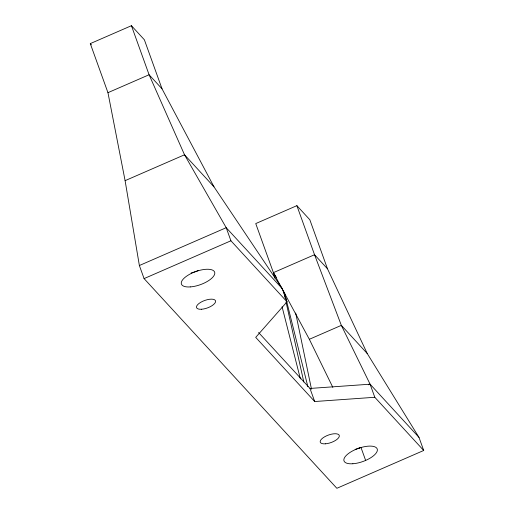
<?xml version="1.0" encoding="UTF-8"?>
<svg xmlns="http://www.w3.org/2000/svg" width="514" height="514" viewBox="0 0 514 514"><rect width="100%" height="100%" fill="white"/><g stroke="black" fill="none" stroke-linecap="round" stroke-linejoin="round"><path stroke-width="0.77" d="M287.03 301.814L255.709 337.37L314.697 401.53L374.796 397.277L423.709 450.482L336.863 488.3L144.081 278.601L139.371 265.52L125.101 180.658L107.953 92.674L90.291 43.613L131.43 25.7L144.376 39.784L162.038 88.845L214.01 186.865L282.321 288.733L287.03 301.814L230.921 240.783L226.211 227.702L184.52 154.785L149.092 74.755L131.43 25.7M107.953 92.674L149.092 74.755L162.038 88.845M125.101 180.658L184.52 154.785L214.01 186.865M139.371 265.52L226.211 227.702L282.321 288.733M423.709 450.482L419 437.401L367.234 353.529L327.489 268.809L309.826 219.748L296.88 205.664L255.741 223.577L273.403 272.638L274.784 278.068M144.081 278.601L230.921 240.783M332.828 387.363L309.344 339.291L273.403 272.638L314.542 254.726L327.489 268.809M309.344 339.291L341.341 325.362L367.234 353.529M368.628 384.825L370.086 384.196L419 437.401M358.746 448.298L360.937 447.347L365.647 460.428M258.581 332.526L309.987 388.449L370.086 384.196L374.796 397.277M90.291 43.613L91.37 44.789M273.403 272.638L276.365 277.406M370.086 384.196L341.341 325.362L314.542 254.726L296.88 205.664M309.987 388.449L314.697 401.53M282.077 306.774L300.407 378.921M284.448 292.466L307.873 386.714M283.593 291.027L285.161 298.081M286.035 302.001L303.8 381.953M295.678 313.02L311.497 389.214M360.937 447.347A17.649 6.952 -19.8 0 1 355.168 449.397M198.359 270.512A17.649 6.952 -19.8 0 1 191.124 272.94M352.861 463.75A17.649 6.952 -19.8 0 0 377.366 449.641A17.649 6.952 -19.8 0 0 351.608 451.465A17.649 6.952 -19.8 0 0 352.861 463.75M190.283 286.915A17.649 6.952 -19.8 0 0 214.794 272.805A17.649 6.952 -19.8 0 0 189.03 274.624A17.649 6.952 -19.8 0 0 190.283 286.915M325.33 443.826A10.087 3.971 -19.8 0 0 339.336 435.763A10.087 3.971 -19.8 0 0 324.617 436.804A10.087 3.971 -19.8 0 0 325.33 443.826M201.604 309.242A10.087 3.971 -19.8 0 0 215.604 301.178A10.087 3.971 -19.8 0 0 200.884 302.226A10.087 3.971 -19.8 0 0 201.604 309.242"/></g></svg>
